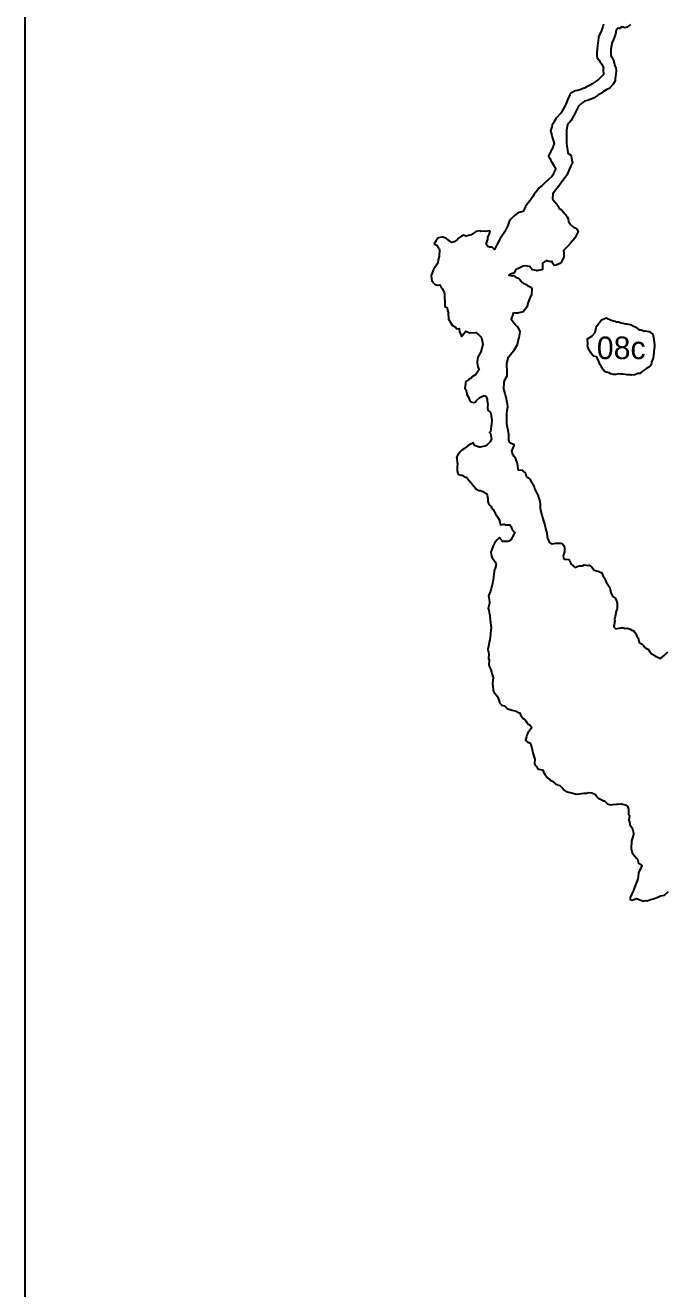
# Model space of a CAD drawing. Header units: millimetres. Extents: x 0 to 600, y 0 to 900.
# Drawn here: x 289 to 359.8, y 488 to 627.7 of the extents above; entities that cross this region are included whole.
import ezdxf
from ezdxf.enums import TextEntityAlignment as Align

# ---------------------------------------------------------------- set-up
doc = ezdxf.new("R2010")
doc.units = ezdxf.units.MM
doc.layers.add('CORTE', color=1, linetype='Continuous')
doc.layers.add('GRABADO', color=5, linetype='Continuous')

msp = doc.modelspace()

# ---------------------------------------------------------------- linework, layer by layer
at = {"layer": 'CORTE'}
for points in [[(289, 377.07), (289, 596.92), (289, 596.98), (289, 597.55), (289, 597.55), (289, 616.09), (289, 616.09), (289, 616.3), (289, 616.9), (289, 616.9), (289, 617.91), (289, 618.69), (289, 620.02), (289, 620.04), (289, 620.55), (289, 620.94), (289, 620.94), (289, 621.11), (289, 621.11), (289, 621.36), (289, 621.55), (289, 622.26), (289, 623.23), (289, 636.03)], [(355.85, 627.76), (355.5, 627.47), (355.23, 627.41), (354.96, 627.49), (354.65, 627.31), (354.46, 627.34), (354.27, 627.08), (354.19, 626.69), (354.1, 626.39), (353.97, 626.09), (353.81, 625.7), (353.78, 625.44), (353.69, 625.02), (353.7, 624.66), (353.71, 624.35), (353.81, 624.15), (353.97, 623.79), (354.01, 623.71), (354.02, 623.66), (354.14, 623.19), (354.23, 622.96), (354.29, 622.66), (354.24, 622.24), (354.17, 621.8), (354.17, 621.53), (353.96, 621.18), (353.62, 620.8), (353.42, 620.65), (353.25, 620.57), (352.9, 620.37), (352.51, 620.1), (352.37, 620.01), (352.25, 619.94), (351.85, 619.67), (351.35, 619.44), (351.31, 619.43), (351.21, 619.4), (350.8, 619.28), (350.59, 619.12), (350.29, 618.92), (350.12, 618.73), (349.8, 618.06), (349.79, 618.05), (349.79, 618.04), (349.43, 617.35), (349.26, 617.12), (348.9, 616.66), (348.8, 616.06), (348.79, 615.99), (348.78, 615.35), (348.78, 615.3), (348.78, 614.65), (348.78, 614.61), (348.87, 614.09), (348.91, 613.93), (348.94, 613.52), (349.24, 613.34), (349.29, 613.3), (349.31, 613.24), (349.39, 612.71), (349.46, 612.52), (349.27, 612.15), (349.12, 611.8), (348.94, 611.37), (348.83, 611.1), (348.73, 610.97), (348.31, 610.4), (348.21, 610.27), (347.79, 609.7), (347.69, 609.59), (347.28, 609.03), (347.26, 608.48), (347.3, 608.4), (347.49, 608.14), (347.69, 607.92), (347.76, 607.79), (347.82, 607.71), (347.99, 607.43), (348.2, 607.3), (348.33, 607.19), (348.47, 607.02), (348.6, 606.84), (348.73, 606.7), (348.88, 606.51), (348.98, 606.3), (349.02, 605.97), (349.25, 605.64), (349.55, 605.36), (349.76, 605.27), (349.92, 605.13), (350.1, 604.89), (349.79, 604.29), (349.72, 604.15), (349.25, 603.58), (349.12, 603.44), (348.73, 603.04), (348.45, 602.77), (348.49, 602.46), (348.5, 602.09), (348.21, 601.46), (348.07, 601.35), (347.65, 601.15), (347.43, 601.11), (347.23, 601.38), (347.21, 601.55), (347.11, 601.52), (346.75, 601.6), (346.59, 601.67), (346.15, 601.37), (346.15, 600.73), (346.13, 600.67), (346.07, 600.63), (346.05, 600.63), (345.52, 600.51), (345.45, 600.56), (345.01, 600.64), (344.99, 600.63), (344.73, 601.02), (344.48, 601.03), (344.29, 601.08), (343.99, 601.06), (343.64, 600.86), (343.48, 600.77), (343.21, 600.66), (342.97, 600.25), (342.58, 600.15), (342.44, 600.06), (342.42, 600.04), (342.42, 600.04), (342.42, 600.03), (342.84, 599.99), (342.94, 600.01), (343.25, 599.79), (343.48, 599.7), (343.65, 599.57), (343.79, 599.37), (343.9, 599.23), (344, 599.18), (344.26, 599.04), (344.52, 598.87), (344.62, 598.84), (344.92, 598.69), (344.97, 598.49), (344.94, 597.92), (344.72, 597.42), (344.63, 597.22), (344.56, 597.05), (344.42, 596.52), (344.01, 595.99), (343.54, 595.87), (343.46, 595.84), (342.97, 595.84), (342.94, 595.83), (342.86, 595.81), (342.87, 595.68), (342.67, 595.17), (342.81, 594.98), (342.98, 594.76), (343.09, 594.66), (343.19, 594.52), (343.38, 594.34), (343.51, 594.09), (343.61, 593.91), (343.63, 593.77), (343.52, 593.13), (343.51, 593.06), (343.5, 593.03), (343.35, 592.36), (342.99, 591.72), (342.94, 591.64), (342.45, 591.06), (342.3, 590.95), (342.26, 590.69), (342.16, 590.29), (342.17, 589.9), (342.2, 589.61), (342.2, 589.24), (342.19, 588.89), (341.95, 588.44), (341.86, 588.2), (341.86, 588.09), (341.84, 587.53), (341.86, 587.42), (341.95, 587.06), (341.99, 586.9), (342.01, 586.84), (342.12, 586.37), (342.18, 586.15), (342.24, 585.83), (342.28, 585.44), (342.22, 585.09), (342.16, 584.74), (342.18, 584.35), (342.17, 584.05), (342.17, 583.65), (342.21, 583.37), (342.26, 583.09), (342.35, 582.67), (342.37, 582.52), (342.4, 581.96), (342.38, 581.84), (342.46, 581.59), (342.57, 581.52), (342.97, 581.35), (342.99, 581.33), (343.02, 581.29), (342.99, 581.2), (342.72, 580.57), (342.78, 580.32), (342.99, 580.05), (343.02, 579.98), (343.08, 579.93), (343.22, 579.51), (343.36, 579.21), (343.38, 579), (343.42, 578.55), (343.44, 578.54), (343.45, 578.54), (343.93, 578.47), (344.02, 578.39), (344.27, 578.14), (344.33, 577.84), (344.44, 577.73), (344.54, 577.66), (344.79, 577.47), (344.94, 577.14), (345.01, 577.05), (345.08, 576.91), (345.23, 576.63), (345.27, 576.43), (345.39, 576.16), (345.6, 575.8), (345.62, 575.78), (345.63, 575.74), (345.79, 575.28), (345.84, 575.03), (345.88, 574.68), (345.89, 574.33), (345.92, 574.06), (346.04, 573.65), (346.06, 573.55), (346.13, 573.25), (346.2, 573.04), (346.21, 572.96), (346.35, 572.55), (346.42, 572.26), (346.46, 572), (346.61, 571.56), (346.61, 571.49), (346.66, 571.14), (346.69, 570.93), (346.72, 570.89), (346.88, 570.52), (347.15, 570.38), (347.2, 570.34), (347.62, 570.42), (347.77, 570.42), (348.16, 570.4), (348.3, 570.37), (348.47, 570.2), (348.56, 569.92), (348.57, 569.45), (348.41, 569), (348.45, 568.8), (348.57, 568.66), (348.68, 568.65), (349.07, 568.6), (349.26, 568.15), (349.27, 568.14), (349.28, 568.12), (349.57, 567.88), (349.74, 567.74), (349.98, 567.82), (350.23, 567.9), (350.58, 567.92), (350.76, 568.01), (351.13, 567.94), (351.31, 567.97), (351.58, 567.75), (351.85, 567.44), (352.26, 567.32), (352.36, 567.3), (352.69, 567.14), (352.86, 566.73), (352.89, 566.7), (352.92, 566.67), (353.11, 566.27), (353.21, 566.03), (353.32, 565.87), (353.44, 565.67), (353.58, 565.5), (353.61, 565.31), (353.69, 564.95), (353.85, 564.63), (353.88, 564.55), (353.94, 564.52), (354.22, 564.3), (354.36, 563.92), (354.38, 563.75), (354.38, 563.2), (354.28, 562.91), (354.21, 562.5), (354.1, 561.98), (354.13, 561.82), (354.01, 561.19), (354.02, 561.18), (354.26, 560.95), (354.41, 560.97), (354.82, 561.05), (354.95, 561.09), (355.31, 560.98), (355.48, 561), (355.81, 560.91), (356.02, 560.8), (356.22, 560.74), (356.4, 560.47), (356.48, 560.33), (356.58, 560.14), (356.72, 559.94), (356.75, 559.76), (356.83, 559.43), (357.07, 559.27), (357.17, 559.23), (357.3, 559.09), (357.45, 558.88), (357.6, 558.78), (357.83, 558.7), (357.99, 558.39), (358.07, 558.31), (358.14, 558.23), (358.39, 558.07), (358.64, 557.9), (358.75, 557.87), (359.01, 557.72), (359.1, 557.66), (359.11, 557.67), (359.25, 557.72), (359.6, 558.01), (360, 558.41)]]:
    msp.add_lwpolyline(points, dxfattribs=at)
msp.add_lwpolyline([(356.02, 589), (355.81, 589.02), (355.5, 589.01), (355.27, 589.06), (355.04, 589.1), (354.76, 589.1), (354.56, 589.14), (354.25, 589.07), (353.96, 589.05), (353.68, 589.13), (353.55, 589.25), (353.17, 589.34), (353.12, 589.37), (353, 589.43), (352.78, 589.68), (352.61, 590.01), (352.56, 590.08), (352.52, 590.15), (352.35, 590.51), (352.22, 590.85), (352.19, 590.96), (352.12, 591), (351.79, 591.08), (351.57, 591.35), (351.49, 591.45), (351.46, 591.54), (351.26, 591.84), (351.1, 592.26), (351.14, 592.42), (351.12, 593), (351.58, 593.31), (351.96, 593.69), (352.08, 594.26), (352.11, 594.38), (352.62, 595.06), (352.67, 595.11), (353.19, 595.33), (353.34, 595.27), (353.65, 595.11), (353.7, 595.08), (353.72, 595.08), (354.14, 594.95), (354.26, 594.9), (354.59, 594.87), (354.78, 594.78), (355.02, 594.75), (355.3, 594.67), (355.46, 594.65), (355.83, 594.61), (355.94, 594.55), (356.2, 594.42), (356.32, 594.36), (356.37, 594.34), (356.66, 594.11), (356.87, 594.02), (357.07, 593.99), (357.38, 593.87), (357.5, 593.9), (357.9, 593.81), (358, 593.83), (358.09, 593.71), (358.35, 593.51), (358.45, 592.97), (358.45, 592.91), (358.5, 592.36), (358.5, 592.28), (358.5, 592.27), (358.5, 592.19), (358.45, 591.57), (358.45, 591.51), (358.36, 590.86), (358.18, 590.44), (358.16, 590.15), (357.95, 589.9), (357.65, 589.74), (357.42, 589.58), (357.19, 589.43), (356.88, 589.18), (356.69, 589.18), (356.35, 589.01), (356.02, 589)], close=True, dxfattribs=at)
at = {"layer": 'GRABADO'}
for points in [[(289, 377.07), (289, 566.75), (289, 566.82), (289, 567.52), (289, 567.52), (289, 567.52), (289, 590.17), (289, 590.17), (289, 590.44), (289, 591.17), (289, 591.17), (289, 592.41), (289, 593.35), (289, 594.98), (289, 595.01), (289, 595.63), (289, 596.11), (289, 596.11), (289, 596.32), (289, 596.32), (289, 596.63), (289, 596.86), (289, 597.72), (289, 598.91), (289, 614.55), (289, 614.68), (289, 614.76), (289, 614.99), (289, 615.74), (289, 616.39), (289, 617.53), (289, 633.83)], [(352.87, 627.79), (352.83, 627.65), (352.67, 627.08), (352.4, 626.56), (352.32, 626.4), (352.32, 626.29), (352.26, 625.71), (352.22, 625.46), (352.17, 625.02), (352.16, 624.7), (352.14, 624.34), (352.19, 624.08), (352.4, 623.83), (352.44, 623.74), (352.49, 623.68), (352.69, 623.36), (352.87, 622.96), (352.86, 622.84), (352.87, 622.22), (352.38, 621.72), (352.08, 621.49), (351.85, 621.34), (351.64, 621.21), (351.33, 621), (350.9, 620.79), (350.79, 620.73), (350.74, 620.72), (350.27, 620.53), (350.02, 620.47), (349.75, 620.41), (349.27, 620.17), (349.24, 620.17), (349.21, 620.13), (349.15, 619.99), (348.9, 619.44), (348.74, 619.02), (348.62, 618.74), (348.24, 618.08), (348.22, 618.04), (348.21, 618.03), (348.16, 617.97), (347.69, 617.43), (347.62, 617.34), (347.36, 616.9), (347.21, 616.67), (347.18, 616.46), (347.04, 616), (347.07, 615.88), (347.18, 615.48), (347.2, 615.34), (347.2, 615.32), (347.37, 614.88), (347.43, 614.6), (347.17, 613.92), (347.12, 613.87), (347.07, 613.75), (346.81, 613.22), (346.96, 612.97), (347.14, 612.55), (347.14, 612.54), (347.16, 612.53), (347.41, 612.19), (347.61, 611.84), (347.45, 611.47), (347.3, 611.09), (347.16, 610.96), (346.84, 610.66), (346.63, 610.48), (346.54, 610.39), (346.11, 609.97), (345.76, 609.7), (345.6, 609.45), (345.24, 609.01), (345.08, 608.73), (344.79, 608.31), (344.55, 608.06), (344.28, 607.63), (344.02, 607.08), (343.54, 606.98), (343.48, 606.95), (343.38, 606.9), (342.97, 606.56), (342.64, 606.23), (342.47, 605.98), (342.32, 605.55), (342.01, 604.94), (341.97, 604.85), (341.94, 604.81), (341.51, 604.15), (341.42, 604.01), (341.15, 603.46), (340.85, 602.88), (340.6, 603.15), (340.3, 603.15), (340.09, 603.2), (339.92, 603.49), (340.11, 604.03), (340.1, 604.2), (340.24, 604.54), (340.36, 604.87), (340.32, 604.91), (340.29, 604.93), (339.83, 604.88), (339.77, 604.91), (339.3, 604.89), (339.25, 604.93), (338.8, 604.86), (338.78, 604.85), (338.73, 604.82), (338.25, 604.5), (337.96, 604.45), (337.69, 604.36), (337.43, 604.46), (337.21, 604.37), (336.86, 604.13), (336.7, 603.95), (336.38, 603.72), (336.11, 603.67), (335.86, 603.83), (335.57, 604.07), (335.54, 604.08), (335.47, 604.12), (335.13, 604.23), (335.07, 604.25), (334.61, 604.16), (334.6, 604.15), (334.57, 604.14), (334.37, 603.81), (334.19, 603.52), (334.48, 603.36), (334.62, 603.07), (334.74, 603), (334.77, 602.8), (334.71, 602.21), (334.73, 602.1), (334.63, 601.73), (334.58, 601.38), (334.1, 600.68), (333.85, 600.01), (333.88, 599.72), (333.9, 599.38), (333.9, 599.38), (334.03, 599.31), (334.09, 599.21), (334.3, 599), (334.56, 598.95), (334.79, 598.96), (334.94, 598.68), (335.06, 598.56), (335.15, 598.38), (335.29, 598.14), (335.31, 597.95), (335.33, 597.48), (335.36, 597.25), (335.34, 596.8), (335.37, 596.59), (335.56, 596.46), (335.67, 596.08), (335.74, 595.95), (335.73, 595.85), (335.74, 595.26), (335.76, 595.19), (335.94, 594.87), (336.18, 594.51), (336.18, 594.51), (336.52, 594.29), (336.68, 594.1), (336.92, 594.14), (336.98, 593.79), (337.07, 593.57), (337.19, 593.28), (337.62, 593.8), (337.67, 593.87), (338.08, 593.66), (338.21, 593.7), (338.6, 593.66), (338.76, 593.7), (339.06, 593.49), (339.32, 593.24), (339.37, 593.16), (339.39, 593.1), (339.5, 592.61), (339.54, 592.38), (339.38, 591.73), (339.38, 591.67), (339.33, 591.56), (339, 590.97), (338.94, 590.46), (338.93, 590.3), (339.01, 589.88), (339.13, 589.6), (338.79, 589.06), (338.42, 588.85), (338.27, 588.65), (337.99, 588.5), (337.75, 588.33), (337.65, 588.19), (337.65, 588.06), (337.58, 587.54), (337.66, 587.42), (337.77, 586.96), (337.8, 586.89), (337.8, 586.85), (338, 586.47), (338.13, 586.17), (338.18, 586.08), (338.24, 586.05), (338.56, 585.98), (338.7, 586.02), (338.86, 586.19), (339.22, 586.53), (339.62, 586.71), (339.83, 586.71), (340.03, 586.39), (340.04, 586.14), (340.09, 585.74), (340.05, 585.44), (340.12, 585.13), (340.37, 584.89), (340.41, 584.83), (340.44, 584.76), (340.51, 584.22), (340.54, 584.06), (340.52, 583.53), (340.48, 583.34), (340.38, 582.76), (340.29, 582.65), (340.31, 582.61), (340.38, 582.53), (340.47, 582.11), (340.52, 581.96), (340.37, 581.61), (339.94, 581.21), (339.81, 581.14), (339.75, 581.13), (339.27, 581.04), (339.13, 581.04), (338.74, 581.17), (338.69, 581.17), (338.64, 581.23), (338.48, 581.55), (338.26, 581.4), (337.94, 581.21), (337.74, 581.07), (337.51, 580.9), (337.22, 580.69), (337.03, 580.53), (336.72, 580.04), (336.65, 579.88), (336.67, 579.82), (336.72, 579.31), (336.75, 579.23), (336.74, 579.18), (336.72, 578.83), (336.71, 578.48), (336.71, 578.47), (336.72, 578.42), (336.81, 577.99), (337.2, 577.95), (337.25, 577.92), (337.37, 577.87), (337.62, 577.73), (337.74, 577.7), (337.96, 577.43), (338.2, 577.15), (338.23, 577.1), (338.27, 577.08), (338.51, 576.76), (338.77, 576.45), (338.78, 576.43), (338.78, 576.43), (339.1, 576.24), (339.28, 576.23), (339.54, 576.11), (339.81, 575.94), (339.94, 575.92), (340.04, 575.74), (340.1, 575.35), (340.12, 575.03), (340.19, 574.8), (340.37, 574.59), (340.46, 574.48), (340.51, 574.37), (340.71, 574.13), (340.9, 573.74), (340.92, 573.7), (340.94, 573.67), (341.17, 573.34), (341.39, 572.97), (341.41, 572.92), (341.43, 572.75), (341.5, 572.45), (341.89, 572.51), (342, 572.46), (342.41, 572.46), (342.54, 572.44), (342.64, 572.28), (342.77, 571.99), (342.97, 571.71), (343.04, 571.68), (343.09, 571.53), (342.99, 571.39), (342.66, 570.8), (342.43, 570.63), (342.28, 570.6), (341.88, 570.61), (341.71, 570.59), (341.55, 570.81), (341.42, 570.95), (341.36, 570.99), (341.15, 570.8), (340.89, 570.48), (340.69, 570.13), (340.51, 569.62), (340.45, 569.46), (340.52, 568.97), (340.59, 568.8), (340.73, 568.6), (340.89, 568.38), (340.99, 568.22), (341.01, 568.07), (340.9, 567.66), (340.81, 567.37), (340.82, 567.27), (340.72, 566.67), (340.68, 566.37), (340.61, 565.98), (340.46, 565.38), (340.44, 565.28), (340.38, 565.1), (340.16, 564.59), (340.2, 564.37), (340.27, 563.92), (340.29, 563.77), (340.15, 563.21), (340.21, 563), (340.3, 562.53), (340.32, 562.44), (340.37, 561.83), (340.37, 561.82), (340.38, 561.73), (340.45, 561.23), (340.46, 561.13), (340.39, 560.45), (340.39, 560.43), (340.38, 560.35), (340.34, 559.73), (340.3, 559.62), (340.18, 559.03), (340.1, 558.66), (340.17, 558.37), (340.23, 558.15), (340.19, 557.67), (340.25, 557.48), (340.22, 556.97), (340.25, 556.81), (340.38, 556.52), (340.47, 556.4), (340.47, 556.28), (340.59, 555.88), (340.7, 555.58), (340.65, 555.22), (340.61, 554.88), (340.67, 554.57), (340.71, 554.19), (340.74, 554), (340.89, 553.75), (340.99, 553.68), (341.1, 553.53), (341.24, 553.28), (341.39, 552.82), (341.4, 552.79), (341.41, 552.78), (341.66, 552.52), (341.91, 552.42), (342.06, 552.33), (342.22, 552.16), (342.36, 552.09), (342.42, 552.08), (342.78, 551.95), (342.94, 551.9), (343.22, 551.84), (343.48, 551.71), (343.64, 551.65), (343.73, 551.44), (343.86, 551.22), (344.02, 551.02), (344.15, 550.94), (344.31, 550.76), (344.43, 550.59), (344.54, 550.44), (344.73, 550.33), (344.98, 550.02), (344.56, 549.5), (344.46, 549.29), (344.36, 549.02), (344.26, 548.65), (344.4, 548.5), (344.52, 548.43), (344.8, 548.32), (344.89, 547.96), (344.97, 547.8), (345.09, 547.25), (345.23, 546.76), (345.28, 546.55), (345.27, 546.09), (345.31, 545.89), (345.47, 545.72), (345.59, 545.49), (345.72, 545.44), (346.08, 545.34), (346.2, 545.32), (346.23, 545.18), (346.41, 544.88), (346.64, 544.51), (346.95, 544.26), (347.14, 544.15), (347.33, 544.08), (347.57, 543.82), (347.64, 543.78), (347.66, 543.76), (348.05, 543.64), (348.2, 543.47), (348.36, 543.33), (348.55, 543.12), (348.65, 543.04), (348.71, 543), (349.02, 542.88), (349.21, 542.86), (349.48, 542.79), (349.74, 542.69), (349.88, 542.67), (350.23, 542.71), (350.44, 542.73), (350.76, 542.78), (351, 542.78), (351.28, 542.86), (351.59, 542.82), (351.84, 542.69), (352, 542.62), (352.14, 542.42), (352.27, 542.27), (352.38, 542.18), (352.61, 542.07), (352.88, 541.91), (353.01, 541.91), (353.17, 541.73), (353.31, 541.6), (353.41, 541.55), (353.7, 541.48), (353.89, 541.51), (354.27, 541.56), (354.42, 541.56), (354.85, 541.61), (354.97, 541.55), (355.31, 541.5), (355.53, 541.29), (355.62, 541.11), (355.64, 541), (355.66, 540.46), (355.75, 540.31), (355.69, 539.79), (355.74, 539.62), (355.8, 539.28), (356.06, 538.94), (356.06, 538.94), (356.06, 538.93), (356.18, 538.37), (356.21, 538.21), (356.06, 537.71), (355.98, 537.5), (355.97, 537.37), (355.93, 536.82), (355.93, 536.65), (356.06, 536.16), (356.31, 535.83), (356.57, 535.55), (356.6, 535.53), (356.65, 535.46), (356.76, 535.02), (357.12, 534.77), (357.11, 534.71), (356.76, 534.02), (356.73, 533.51), (356.67, 533.32), (356.59, 533.09), (356.41, 532.63), (356.28, 532.22), (356.16, 531.93), (356.06, 531.7), (355.83, 531.25), (355.84, 531.02), (356, 530.96), (356.26, 531.02), (356.52, 531.13), (356.82, 531.01), (357.07, 530.9), (357.2, 530.85), (357.56, 530.9), (357.72, 530.87), (358.06, 531.02), (358.4, 531.09), (358.58, 531.15), (358.95, 531.33), (359.11, 531.4), (359.17, 531.42), (359.62, 531.5), (360.06, 531.92)]]:
    msp.add_lwpolyline(points, dxfattribs=at)

# ---------------------------------------------------------------- texts
msp.add_text('08c', height=2.5, dxfattribs=at).set_placement((354.84, 592.01), align=Align.MIDDLE_CENTER)

doc.saveas('drawing.dxf')
